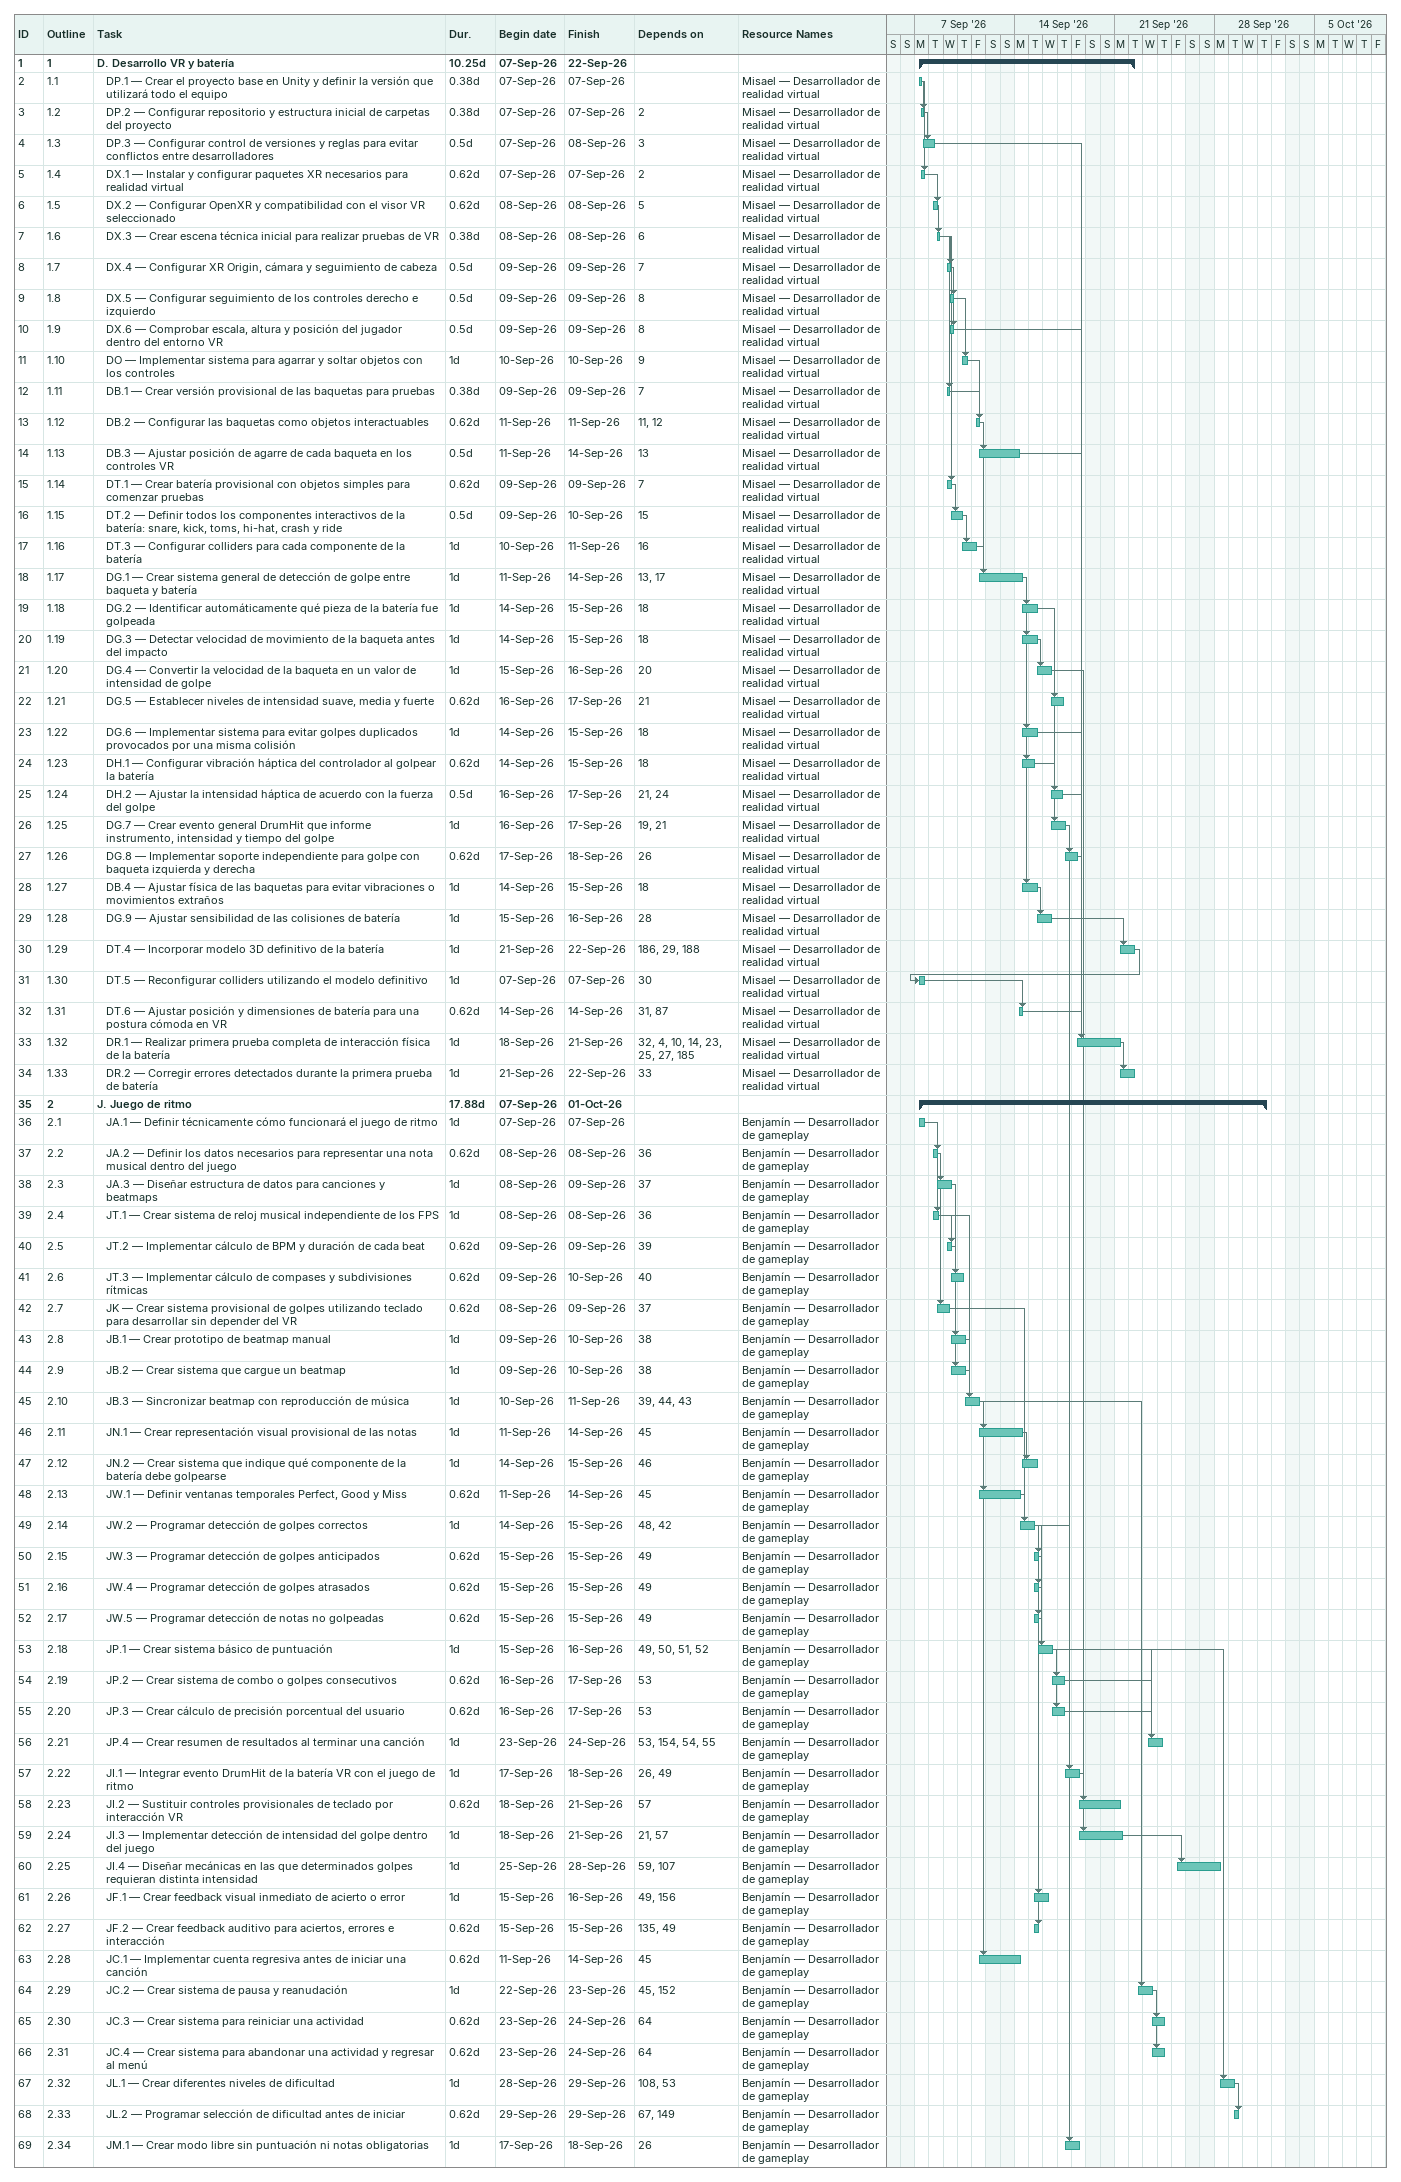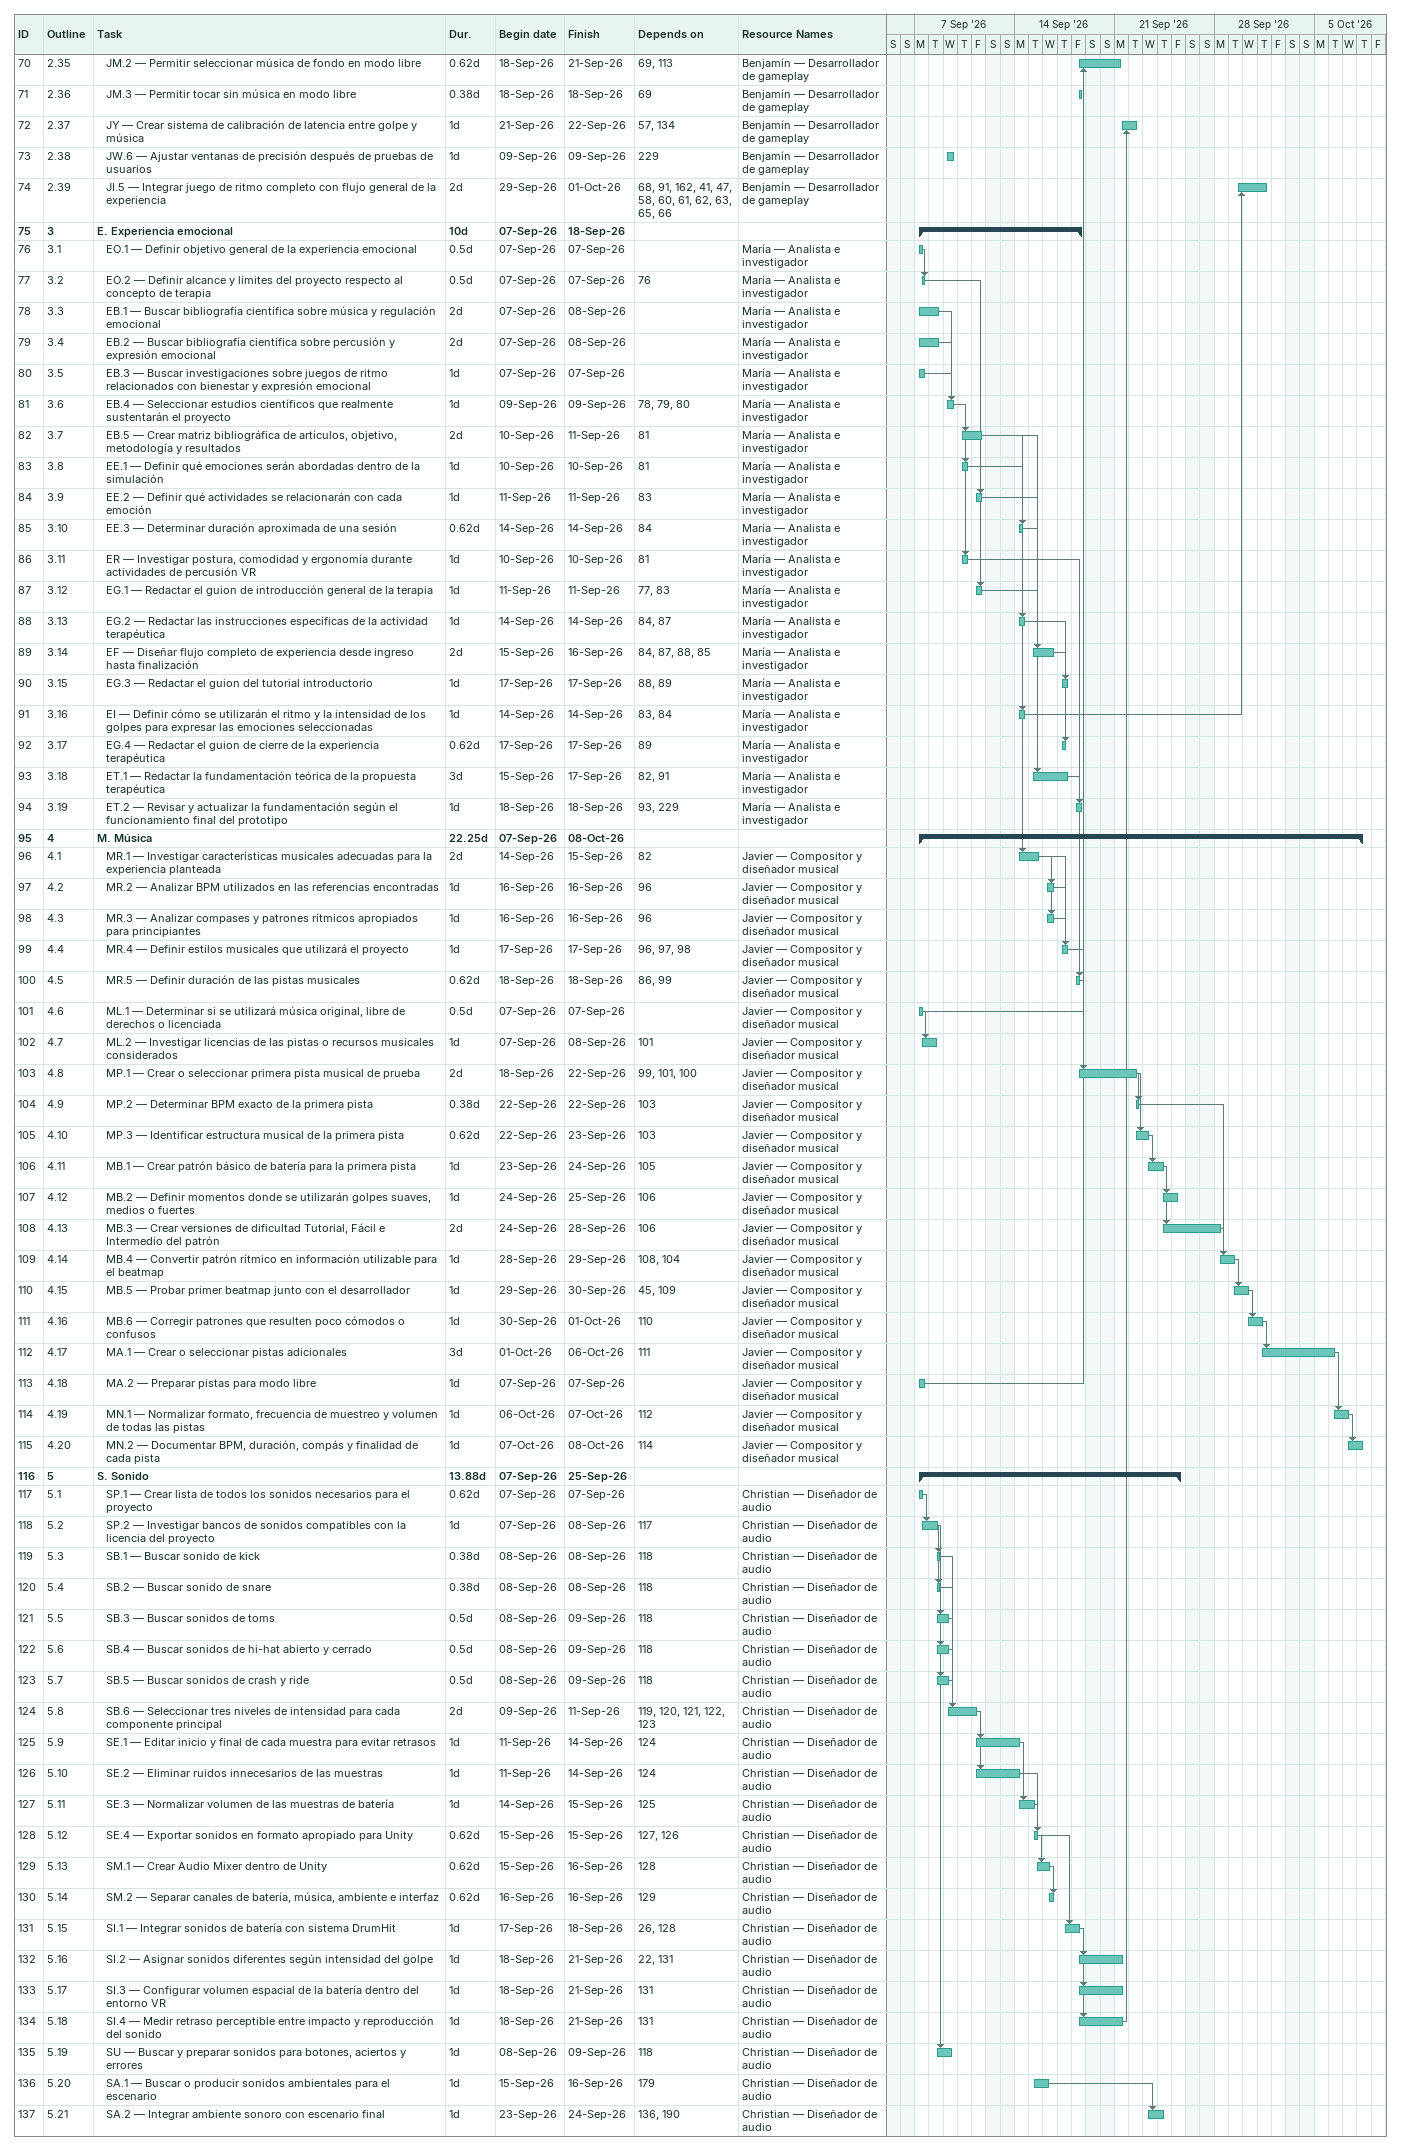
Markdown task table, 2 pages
| ID | WBS | Task | Duration | Start | Finish | Predecessors | Resources |
|---|---|---|---|---|---|---|---|
| 1 | 1 | **D. Desarrollo VR y batería** | 10.25d | 2026-09-07 | 2026-09-22 |  |  |
| 2 | 1.1 | DP.1 — Crear el proyecto base en Unity y definir la versión que utilizará todo el equipo | 0.38d | 2026-09-07 | 2026-09-07 |  | Misael — Desarrollador de realidad virtual |
| 3 | 1.2 | DP.2 — Configurar repositorio y estructura inicial de carpetas del proyecto | 0.38d | 2026-09-07 | 2026-09-07 | 2 | Misael — Desarrollador de realidad virtual |
| 4 | 1.3 | DP.3 — Configurar control de versiones y reglas para evitar conflictos entre desarrolladores | 0.5d | 2026-09-07 | 2026-09-08 | 3 | Misael — Desarrollador de realidad virtual |
| 5 | 1.4 | DX.1 — Instalar y configurar paquetes XR necesarios para realidad virtual | 0.62d | 2026-09-07 | 2026-09-07 | 2 | Misael — Desarrollador de realidad virtual |
| 6 | 1.5 | DX.2 — Configurar OpenXR y compatibilidad con el visor VR seleccionado | 0.62d | 2026-09-08 | 2026-09-08 | 5 | Misael — Desarrollador de realidad virtual |
| 7 | 1.6 | DX.3 — Crear escena técnica inicial para realizar pruebas de VR | 0.38d | 2026-09-08 | 2026-09-08 | 6 | Misael — Desarrollador de realidad virtual |
| 8 | 1.7 | DX.4 — Configurar XR Origin, cámara y seguimiento de cabeza | 0.5d | 2026-09-09 | 2026-09-09 | 7 | Misael — Desarrollador de realidad virtual |
| 9 | 1.8 | DX.5 — Configurar seguimiento de los controles derecho e izquierdo | 0.5d | 2026-09-09 | 2026-09-09 | 8 | Misael — Desarrollador de realidad virtual |
| 10 | 1.9 | DX.6 — Comprobar escala, altura y posición del jugador dentro del entorno VR | 0.5d | 2026-09-09 | 2026-09-09 | 8 | Misael — Desarrollador de realidad virtual |
| 11 | 1.10 | DO — Implementar sistema para agarrar y soltar objetos con los controles | 1d | 2026-09-10 | 2026-09-10 | 9 | Misael — Desarrollador de realidad virtual |
| 12 | 1.11 | DB.1 — Crear versión provisional de las baquetas para pruebas | 0.38d | 2026-09-09 | 2026-09-09 | 7 | Misael — Desarrollador de realidad virtual |
| 13 | 1.12 | DB.2 — Configurar las baquetas como objetos interactuables | 0.62d | 2026-09-11 | 2026-09-11 | 11, 12 | Misael — Desarrollador de realidad virtual |
| 14 | 1.13 | DB.3 — Ajustar posición de agarre de cada baqueta en los controles VR | 0.5d | 2026-09-11 | 2026-09-14 | 13 | Misael — Desarrollador de realidad virtual |
| 15 | 1.14 | DT.1 — Crear batería provisional con objetos simples para comenzar pruebas | 0.62d | 2026-09-09 | 2026-09-09 | 7 | Misael — Desarrollador de realidad virtual |
| 16 | 1.15 | DT.2 — Definir todos los componentes interactivos de la batería: snare, kick, toms, hi-hat, crash y ride | 0.5d | 2026-09-09 | 2026-09-10 | 15 | Misael — Desarrollador de realidad virtual |
| 17 | 1.16 | DT.3 — Configurar colliders para cada componente de la batería | 1d | 2026-09-10 | 2026-09-11 | 16 | Misael — Desarrollador de realidad virtual |
| 18 | 1.17 | DG.1 — Crear sistema general de detección de golpe entre baqueta y batería | 1d | 2026-09-11 | 2026-09-14 | 13, 17 | Misael — Desarrollador de realidad virtual |
| 19 | 1.18 | DG.2 — Identificar automáticamente qué pieza de la batería fue golpeada | 1d | 2026-09-14 | 2026-09-15 | 18 | Misael — Desarrollador de realidad virtual |
| 20 | 1.19 | DG.3 — Detectar velocidad de movimiento de la baqueta antes del impacto | 1d | 2026-09-14 | 2026-09-15 | 18 | Misael — Desarrollador de realidad virtual |
| 21 | 1.20 | DG.4 — Convertir la velocidad de la baqueta en un valor de intensidad de golpe | 1d | 2026-09-15 | 2026-09-16 | 20 | Misael — Desarrollador de realidad virtual |
| 22 | 1.21 | DG.5 — Establecer niveles de intensidad suave, media y fuerte | 0.62d | 2026-09-16 | 2026-09-17 | 21 | Misael — Desarrollador de realidad virtual |
| 23 | 1.22 | DG.6 — Implementar sistema para evitar golpes duplicados provocados por una misma colisión | 1d | 2026-09-14 | 2026-09-15 | 18 | Misael — Desarrollador de realidad virtual |
| 24 | 1.23 | DH.1 — Configurar vibración háptica del controlador al golpear la batería | 0.62d | 2026-09-14 | 2026-09-15 | 18 | Misael — Desarrollador de realidad virtual |
| 25 | 1.24 | DH.2 — Ajustar la intensidad háptica de acuerdo con la fuerza del golpe | 0.5d | 2026-09-16 | 2026-09-17 | 21, 24 | Misael — Desarrollador de realidad virtual |
| 26 | 1.25 | DG.7 — Crear evento general DrumHit que informe instrumento, intensidad y tiempo del golpe | 1d | 2026-09-16 | 2026-09-17 | 19, 21 | Misael — Desarrollador de realidad virtual |
| 27 | 1.26 | DG.8 — Implementar soporte independiente para golpe con baqueta izquierda y derecha | 0.62d | 2026-09-17 | 2026-09-18 | 26 | Misael — Desarrollador de realidad virtual |
| 28 | 1.27 | DB.4 — Ajustar física de las baquetas para evitar vibraciones o movimientos extraños | 1d | 2026-09-14 | 2026-09-15 | 18 | Misael — Desarrollador de realidad virtual |
| 29 | 1.28 | DG.9 — Ajustar sensibilidad de las colisiones de batería | 1d | 2026-09-15 | 2026-09-16 | 28 | Misael — Desarrollador de realidad virtual |
| 30 | 1.29 | DT.4 — Incorporar modelo 3D definitivo de la batería | 1d | 2026-09-21 | 2026-09-22 | 186, 29, 188 | Misael — Desarrollador de realidad virtual |
| 31 | 1.30 | DT.5 — Reconfigurar colliders utilizando el modelo definitivo | 1d | 2026-09-07 | 2026-09-07 | 30 | Misael — Desarrollador de realidad virtual |
| 32 | 1.31 | DT.6 — Ajustar posición y dimensiones de batería para una postura cómoda en VR | 0.62d | 2026-09-14 | 2026-09-14 | 31, 87 | Misael — Desarrollador de realidad virtual |
| 33 | 1.32 | DR.1 — Realizar primera prueba completa de interacción física de la batería | 1d | 2026-09-18 | 2026-09-21 | 32, 4, 10, 14, 23, 25, 27, 185 | Misael — Desarrollador de realidad virtual |
| 34 | 1.33 | DR.2 — Corregir errores detectados durante la primera prueba de batería | 1d | 2026-09-21 | 2026-09-22 | 33 | Misael — Desarrollador de realidad virtual |
| 35 | 2 | **J. Juego de ritmo** | 17.88d | 2026-09-07 | 2026-10-01 |  |  |
| 36 | 2.1 | JA.1 — Definir técnicamente cómo funcionará el juego de ritmo | 1d | 2026-09-07 | 2026-09-07 |  | Benjamín — Desarrollador de gameplay |
| 37 | 2.2 | JA.2 — Definir los datos necesarios para representar una nota musical dentro del juego | 0.62d | 2026-09-08 | 2026-09-08 | 36 | Benjamín — Desarrollador de gameplay |
| 38 | 2.3 | JA.3 — Diseñar estructura de datos para canciones y beatmaps | 1d | 2026-09-08 | 2026-09-09 | 37 | Benjamín — Desarrollador de gameplay |
| 39 | 2.4 | JT.1 — Crear sistema de reloj musical independiente de los FPS | 1d | 2026-09-08 | 2026-09-08 | 36 | Benjamín — Desarrollador de gameplay |
| 40 | 2.5 | JT.2 — Implementar cálculo de BPM y duración de cada beat | 0.62d | 2026-09-09 | 2026-09-09 | 39 | Benjamín — Desarrollador de gameplay |
| 41 | 2.6 | JT.3 — Implementar cálculo de compases y subdivisiones rítmicas | 0.62d | 2026-09-09 | 2026-09-10 | 40 | Benjamín — Desarrollador de gameplay |
| 42 | 2.7 | JK — Crear sistema provisional de golpes utilizando teclado para desarrollar sin depender del VR | 0.62d | 2026-09-08 | 2026-09-09 | 37 | Benjamín — Desarrollador de gameplay |
| 43 | 2.8 | JB.1 — Crear prototipo de beatmap manual | 1d | 2026-09-09 | 2026-09-10 | 38 | Benjamín — Desarrollador de gameplay |
| 44 | 2.9 | JB.2 — Crear sistema que cargue un beatmap | 1d | 2026-09-09 | 2026-09-10 | 38 | Benjamín — Desarrollador de gameplay |
| 45 | 2.10 | JB.3 — Sincronizar beatmap con reproducción de música | 1d | 2026-09-10 | 2026-09-11 | 39, 44, 43 | Benjamín — Desarrollador de gameplay |
| 46 | 2.11 | JN.1 — Crear representación visual provisional de las notas | 1d | 2026-09-11 | 2026-09-14 | 45 | Benjamín — Desarrollador de gameplay |
| 47 | 2.12 | JN.2 — Crear sistema que indique qué componente de la batería debe golpearse | 1d | 2026-09-14 | 2026-09-15 | 46 | Benjamín — Desarrollador de gameplay |
| 48 | 2.13 | JW.1 — Definir ventanas temporales Perfect, Good y Miss | 0.62d | 2026-09-11 | 2026-09-14 | 45 | Benjamín — Desarrollador de gameplay |
| 49 | 2.14 | JW.2 — Programar detección de golpes correctos | 1d | 2026-09-14 | 2026-09-15 | 48, 42 | Benjamín — Desarrollador de gameplay |
| 50 | 2.15 | JW.3 — Programar detección de golpes anticipados | 0.62d | 2026-09-15 | 2026-09-15 | 49 | Benjamín — Desarrollador de gameplay |
| 51 | 2.16 | JW.4 — Programar detección de golpes atrasados | 0.62d | 2026-09-15 | 2026-09-15 | 49 | Benjamín — Desarrollador de gameplay |
| 52 | 2.17 | JW.5 — Programar detección de notas no golpeadas | 0.62d | 2026-09-15 | 2026-09-15 | 49 | Benjamín — Desarrollador de gameplay |
| 53 | 2.18 | JP.1 — Crear sistema básico de puntuación | 1d | 2026-09-15 | 2026-09-16 | 49, 50, 51, 52 | Benjamín — Desarrollador de gameplay |
| 54 | 2.19 | JP.2 — Crear sistema de combo o golpes consecutivos | 0.62d | 2026-09-16 | 2026-09-17 | 53 | Benjamín — Desarrollador de gameplay |
| 55 | 2.20 | JP.3 — Crear cálculo de precisión porcentual del usuario | 0.62d | 2026-09-16 | 2026-09-17 | 53 | Benjamín — Desarrollador de gameplay |
| 56 | 2.21 | JP.4 — Crear resumen de resultados al terminar una canción | 1d | 2026-09-23 | 2026-09-24 | 53, 154, 54, 55 | Benjamín — Desarrollador de gameplay |
| 57 | 2.22 | JI.1 — Integrar evento DrumHit de la batería VR con el juego de ritmo | 1d | 2026-09-17 | 2026-09-18 | 26, 49 | Benjamín — Desarrollador de gameplay |
| 58 | 2.23 | JI.2 — Sustituir controles provisionales de teclado por interacción VR | 0.62d | 2026-09-18 | 2026-09-21 | 57 | Benjamín — Desarrollador de gameplay |
| 59 | 2.24 | JI.3 — Implementar detección de intensidad del golpe dentro del juego | 1d | 2026-09-18 | 2026-09-21 | 21, 57 | Benjamín — Desarrollador de gameplay |
| 60 | 2.25 | JI.4 — Diseñar mecánicas en las que determinados golpes requieran distinta intensidad | 1d | 2026-09-25 | 2026-09-28 | 59, 107 | Benjamín — Desarrollador de gameplay |
| 61 | 2.26 | JF.1 — Crear feedback visual inmediato de acierto o error | 1d | 2026-09-15 | 2026-09-16 | 49, 156 | Benjamín — Desarrollador de gameplay |
| 62 | 2.27 | JF.2 — Crear feedback auditivo para aciertos, errores e interacción | 0.62d | 2026-09-15 | 2026-09-15 | 135, 49 | Benjamín — Desarrollador de gameplay |
| 63 | 2.28 | JC.1 — Implementar cuenta regresiva antes de iniciar una canción | 0.62d | 2026-09-11 | 2026-09-14 | 45 | Benjamín — Desarrollador de gameplay |
| 64 | 2.29 | JC.2 — Crear sistema de pausa y reanudación | 1d | 2026-09-22 | 2026-09-23 | 45, 152 | Benjamín — Desarrollador de gameplay |
| 65 | 2.30 | JC.3 — Crear sistema para reiniciar una actividad | 0.62d | 2026-09-23 | 2026-09-24 | 64 | Benjamín — Desarrollador de gameplay |
| 66 | 2.31 | JC.4 — Crear sistema para abandonar una actividad y regresar al menú | 0.62d | 2026-09-23 | 2026-09-24 | 64 | Benjamín — Desarrollador de gameplay |
| 67 | 2.32 | JL.1 — Crear diferentes niveles de dificultad | 1d | 2026-09-28 | 2026-09-29 | 108, 53 | Benjamín — Desarrollador de gameplay |
| 68 | 2.33 | JL.2 — Programar selección de dificultad antes de iniciar | 0.62d | 2026-09-29 | 2026-09-29 | 67, 149 | Benjamín — Desarrollador de gameplay |
| 69 | 2.34 | JM.1 — Crear modo libre sin puntuación ni notas obligatorias | 1d | 2026-09-17 | 2026-09-18 | 26 | Benjamín — Desarrollador de gameplay |
| 70 | 2.35 | JM.2 — Permitir seleccionar música de fondo en modo libre | 0.62d | 2026-09-18 | 2026-09-21 | 69, 113 | Benjamín — Desarrollador de gameplay |
| 71 | 2.36 | JM.3 — Permitir tocar sin música en modo libre | 0.38d | 2026-09-18 | 2026-09-18 | 69 | Benjamín — Desarrollador de gameplay |
| 72 | 2.37 | JY — Crear sistema de calibración de latencia entre golpe y música | 1d | 2026-09-21 | 2026-09-22 | 57, 134 | Benjamín — Desarrollador de gameplay |
| 73 | 2.38 | JW.6 — Ajustar ventanas de precisión después de pruebas de usuarios | 1d | 2026-09-09 | 2026-09-09 | 229 | Benjamín — Desarrollador de gameplay |
| 74 | 2.39 | JI.5 — Integrar juego de ritmo completo con flujo general de la experiencia | 2d | 2026-09-29 | 2026-10-01 | 68, 91, 162, 41, 47, 58, 60, 61, 62, 63, 65, 66 | Benjamín — Desarrollador de gameplay |
| 75 | 3 | **E. Experiencia emocional** | 10d | 2026-09-07 | 2026-09-18 |  |  |
| 76 | 3.1 | EO.1 — Definir objetivo general de la experiencia emocional | 0.5d | 2026-09-07 | 2026-09-07 |  | María — Analista e investigador |
| 77 | 3.2 | EO.2 — Definir alcance y límites del proyecto respecto al concepto de terapia | 0.5d | 2026-09-07 | 2026-09-07 | 76 | María — Analista e investigador |
| 78 | 3.3 | EB.1 — Buscar bibliografía científica sobre música y regulación emocional | 2d | 2026-09-07 | 2026-09-08 |  | María — Analista e investigador |
| 79 | 3.4 | EB.2 — Buscar bibliografía científica sobre percusión y expresión emocional | 2d | 2026-09-07 | 2026-09-08 |  | María — Analista e investigador |
| 80 | 3.5 | EB.3 — Buscar investigaciones sobre juegos de ritmo relacionados con bienestar y expresión emocional | 1d | 2026-09-07 | 2026-09-07 |  | María — Analista e investigador |
| 81 | 3.6 | EB.4 — Seleccionar estudios científicos que realmente sustentarán el proyecto | 1d | 2026-09-09 | 2026-09-09 | 78, 79, 80 | María — Analista e investigador |
| 82 | 3.7 | EB.5 — Crear matriz bibliográfica de artículos, objetivo, metodología y resultados | 2d | 2026-09-10 | 2026-09-11 | 81 | María — Analista e investigador |
| 83 | 3.8 | EE.1 — Definir qué emociones serán abordadas dentro de la simulación | 1d | 2026-09-10 | 2026-09-10 | 81 | María — Analista e investigador |
| 84 | 3.9 | EE.2 — Definir qué actividades se relacionarán con cada emoción | 1d | 2026-09-11 | 2026-09-11 | 83 | María — Analista e investigador |
| 85 | 3.10 | EE.3 — Determinar duración aproximada de una sesión | 0.62d | 2026-09-14 | 2026-09-14 | 84 | María — Analista e investigador |
| 86 | 3.11 | ER — Investigar postura, comodidad y ergonomía durante actividades de percusión VR | 1d | 2026-09-10 | 2026-09-10 | 81 | María — Analista e investigador |
| 87 | 3.12 | EG.1 — Redactar el guion de introducción general de la terapia | 1d | 2026-09-11 | 2026-09-11 | 77, 83 | María — Analista e investigador |
| 88 | 3.13 | EG.2 — Redactar las instrucciones específicas de la actividad terapéutica | 1d | 2026-09-14 | 2026-09-14 | 84, 87 | María — Analista e investigador |
| 89 | 3.14 | EF — Diseñar flujo completo de experiencia desde ingreso hasta finalización | 2d | 2026-09-15 | 2026-09-16 | 84, 87, 88, 85 | María — Analista e investigador |
| 90 | 3.15 | EG.3 — Redactar el guion del tutorial introductorio | 1d | 2026-09-17 | 2026-09-17 | 88, 89 | María — Analista e investigador |
| 91 | 3.16 | EI — Definir cómo se utilizarán el ritmo y la intensidad de los golpes para expresar las emociones seleccionadas | 1d | 2026-09-14 | 2026-09-14 | 83, 84 | María — Analista e investigador |
| 92 | 3.17 | EG.4 — Redactar el guion de cierre de la experiencia terapéutica | 0.62d | 2026-09-17 | 2026-09-17 | 89 | María — Analista e investigador |
| 93 | 3.18 | ET.1 — Redactar la fundamentación teórica de la propuesta terapéutica | 3d | 2026-09-15 | 2026-09-17 | 82, 91 | María — Analista e investigador |
| 94 | 3.19 | ET.2 — Revisar y actualizar la fundamentación según el funcionamiento final del prototipo | 1d | 2026-09-18 | 2026-09-18 | 93, 229 | María — Analista e investigador |
| 95 | 4 | **M. Música** | 22.25d | 2026-09-07 | 2026-10-08 |  |  |
| 96 | 4.1 | MR.1 — Investigar características musicales adecuadas para la experiencia planteada | 2d | 2026-09-14 | 2026-09-15 | 82 | Javier — Compositor y diseñador musical |
| 97 | 4.2 | MR.2 — Analizar BPM utilizados en las referencias encontradas | 1d | 2026-09-16 | 2026-09-16 | 96 | Javier — Compositor y diseñador musical |
| 98 | 4.3 | MR.3 — Analizar compases y patrones rítmicos apropiados para principiantes | 1d | 2026-09-16 | 2026-09-16 | 96 | Javier — Compositor y diseñador musical |
| 99 | 4.4 | MR.4 — Definir estilos musicales que utilizará el proyecto | 1d | 2026-09-17 | 2026-09-17 | 96, 97, 98 | Javier — Compositor y diseñador musical |
| 100 | 4.5 | MR.5 — Definir duración de las pistas musicales | 0.62d | 2026-09-18 | 2026-09-18 | 86, 99 | Javier — Compositor y diseñador musical |
| 101 | 4.6 | ML.1 — Determinar si se utilizará música original, libre de derechos o licenciada | 0.5d | 2026-09-07 | 2026-09-07 |  | Javier — Compositor y diseñador musical |
| 102 | 4.7 | ML.2 — Investigar licencias de las pistas o recursos musicales considerados | 1d | 2026-09-07 | 2026-09-08 | 101 | Javier — Compositor y diseñador musical |
| 103 | 4.8 | MP.1 — Crear o seleccionar primera pista musical de prueba | 2d | 2026-09-18 | 2026-09-22 | 99, 101, 100 | Javier — Compositor y diseñador musical |
| 104 | 4.9 | MP.2 — Determinar BPM exacto de la primera pista | 0.38d | 2026-09-22 | 2026-09-22 | 103 | Javier — Compositor y diseñador musical |
| 105 | 4.10 | MP.3 — Identificar estructura musical de la primera pista | 0.62d | 2026-09-22 | 2026-09-23 | 103 | Javier — Compositor y diseñador musical |
| 106 | 4.11 | MB.1 — Crear patrón básico de batería para la primera pista | 1d | 2026-09-23 | 2026-09-24 | 105 | Javier — Compositor y diseñador musical |
| 107 | 4.12 | MB.2 — Definir momentos donde se utilizarán golpes suaves, medios o fuertes | 1d | 2026-09-24 | 2026-09-25 | 106 | Javier — Compositor y diseñador musical |
| 108 | 4.13 | MB.3 — Crear versiones de dificultad Tutorial, Fácil e Intermedio del patrón | 2d | 2026-09-24 | 2026-09-28 | 106 | Javier — Compositor y diseñador musical |
| 109 | 4.14 | MB.4 — Convertir patrón rítmico en información utilizable para el beatmap | 1d | 2026-09-28 | 2026-09-29 | 108, 104 | Javier — Compositor y diseñador musical |
| 110 | 4.15 | MB.5 — Probar primer beatmap junto con el desarrollador | 1d | 2026-09-29 | 2026-09-30 | 45, 109 | Javier — Compositor y diseñador musical |
| 111 | 4.16 | MB.6 — Corregir patrones que resulten poco cómodos o confusos | 1d | 2026-09-30 | 2026-10-01 | 110 | Javier — Compositor y diseñador musical |
| 112 | 4.17 | MA.1 — Crear o seleccionar pistas adicionales | 3d | 2026-10-01 | 2026-10-06 | 111 | Javier — Compositor y diseñador musical |
| 113 | 4.18 | MA.2 — Preparar pistas para modo libre | 1d | 2026-09-07 | 2026-09-07 |  | Javier — Compositor y diseñador musical |
| 114 | 4.19 | MN.1 — Normalizar formato, frecuencia de muestreo y volumen de todas las pistas | 1d | 2026-10-06 | 2026-10-07 | 112 | Javier — Compositor y diseñador musical |
| 115 | 4.20 | MN.2 — Documentar BPM, duración, compás y finalidad de cada pista | 1d | 2026-10-07 | 2026-10-08 | 114 | Javier — Compositor y diseñador musical |
| 116 | 5 | **S. Sonido** | 13.88d | 2026-09-07 | 2026-09-25 |  |  |
| 117 | 5.1 | SP.1 — Crear lista de todos los sonidos necesarios para el proyecto | 0.62d | 2026-09-07 | 2026-09-07 |  | Christian — Diseñador de audio |
| 118 | 5.2 | SP.2 — Investigar bancos de sonidos compatibles con la licencia del proyecto | 1d | 2026-09-07 | 2026-09-08 | 117 | Christian — Diseñador de audio |
| 119 | 5.3 | SB.1 — Buscar sonido de kick | 0.38d | 2026-09-08 | 2026-09-08 | 118 | Christian — Diseñador de audio |
| 120 | 5.4 | SB.2 — Buscar sonido de snare | 0.38d | 2026-09-08 | 2026-09-08 | 118 | Christian — Diseñador de audio |
| 121 | 5.5 | SB.3 — Buscar sonidos de toms | 0.5d | 2026-09-08 | 2026-09-09 | 118 | Christian — Diseñador de audio |
| 122 | 5.6 | SB.4 — Buscar sonidos de hi-hat abierto y cerrado | 0.5d | 2026-09-08 | 2026-09-09 | 118 | Christian — Diseñador de audio |
| 123 | 5.7 | SB.5 — Buscar sonidos de crash y ride | 0.5d | 2026-09-08 | 2026-09-09 | 118 | Christian — Diseñador de audio |
| 124 | 5.8 | SB.6 — Seleccionar tres niveles de intensidad para cada componente principal | 2d | 2026-09-09 | 2026-09-11 | 119, 120, 121, 122, 123 | Christian — Diseñador de audio |
| 125 | 5.9 | SE.1 — Editar inicio y final de cada muestra para evitar retrasos | 1d | 2026-09-11 | 2026-09-14 | 124 | Christian — Diseñador de audio |
| 126 | 5.10 | SE.2 — Eliminar ruidos innecesarios de las muestras | 1d | 2026-09-11 | 2026-09-14 | 124 | Christian — Diseñador de audio |
| 127 | 5.11 | SE.3 — Normalizar volumen de las muestras de batería | 1d | 2026-09-14 | 2026-09-15 | 125 | Christian — Diseñador de audio |
| 128 | 5.12 | SE.4 — Exportar sonidos en formato apropiado para Unity | 0.62d | 2026-09-15 | 2026-09-15 | 127, 126 | Christian — Diseñador de audio |
| 129 | 5.13 | SM.1 — Crear Audio Mixer dentro de Unity | 0.62d | 2026-09-15 | 2026-09-16 | 128 | Christian — Diseñador de audio |
| 130 | 5.14 | SM.2 — Separar canales de batería, música, ambiente e interfaz | 0.62d | 2026-09-16 | 2026-09-16 | 129 | Christian — Diseñador de audio |
| 131 | 5.15 | SI.1 — Integrar sonidos de batería con sistema DrumHit | 1d | 2026-09-17 | 2026-09-18 | 26, 128 | Christian — Diseñador de audio |
| 132 | 5.16 | SI.2 — Asignar sonidos diferentes según intensidad del golpe | 1d | 2026-09-18 | 2026-09-21 | 22, 131 | Christian — Diseñador de audio |
| 133 | 5.17 | SI.3 — Configurar volumen espacial de la batería dentro del entorno VR | 1d | 2026-09-18 | 2026-09-21 | 131 | Christian — Diseñador de audio |
| 134 | 5.18 | SI.4 — Medir retraso perceptible entre impacto y reproducción del sonido | 1d | 2026-09-18 | 2026-09-21 | 131 | Christian — Diseñador de audio |
| 135 | 5.19 | SU — Buscar y preparar sonidos para botones, aciertos y errores | 1d | 2026-09-08 | 2026-09-09 | 118 | Christian — Diseñador de audio |
| 136 | 5.20 | SA.1 — Buscar o producir sonidos ambientales para el escenario | 1d | 2026-09-15 | 2026-09-16 | 179 | Christian — Diseñador de audio |
| 137 | 5.21 | SA.2 — Integrar ambiente sonoro con escenario final | 1d | 2026-09-23 | 2026-09-24 | 136, 190 | Christian — Diseñador de audio |
